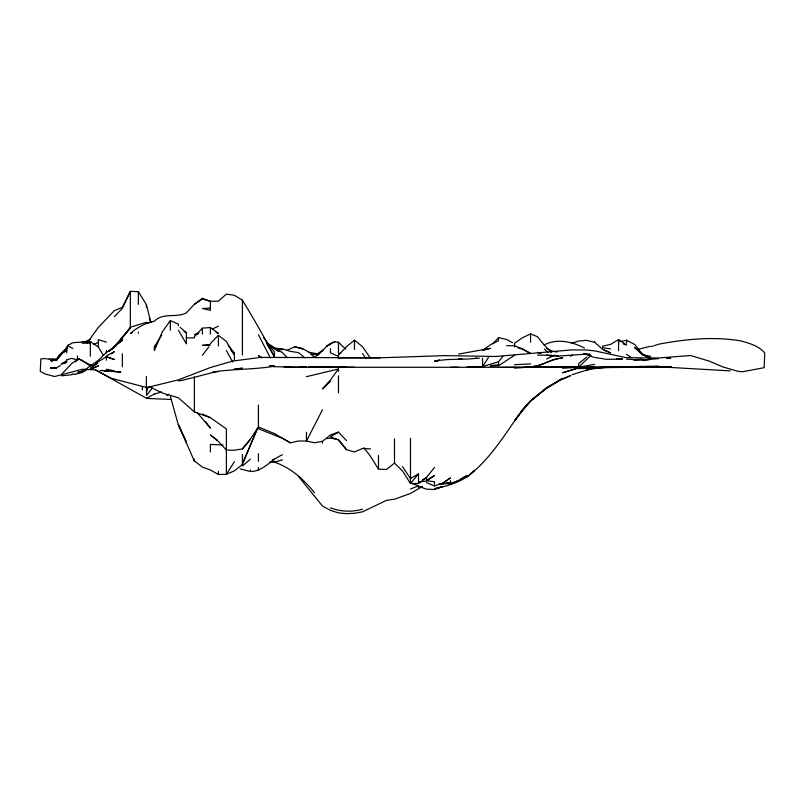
<?xml version="1.0" encoding="UTF-8"?>
<svg xmlns="http://www.w3.org/2000/svg" width="805" height="805" viewBox="0 0 805 805"><rect width="100%" height="100%" fill="white"/><g stroke="black" fill="none" stroke-linecap="round" stroke-linejoin="round"><path stroke-width="1.21" d="M103.251 355.156L98.321 346.955L90.321 341.531L72.913 342.709L68.224 345.174L66.775 349.3L66.755 352.902M77.129 359.03L77.612 355.87M626.582 343.222L626.602 340.263L619.739 341.692M61.371 364.061L66.614 362.351L66.654 359.795L71.876 358.316L77.089 360.077M56.169 368.056L50.936 367.805L56.169 368.056L60.385 365.44M152.336 388.01L146.53 395.346L146.51 391.612L148.382 387.064M194.377 460.812L202.387 467.142L210.387 469.969L218.397 474.477L226.396 474.326L234.406 470.824L242.406 464.485L257.479 428.441L242.909 462.422M322.453 409.795L306.443 441.049L298.444 441.009L290.434 442.831L282.434 438.333L258.415 428.743M87.242 342.819L98.321 327.444L114.33 310.66L122.34 307.299L130.34 291.34L138.349 291.692L146.349 304.521L150.968 322.503M63.686 352.459L68.224 345.174M234.406 461.627L226.396 474.326L226.396 428.934L210.387 417.664L202.387 414.032M178.368 325.854L178.368 324.133L170.368 320.601L162.358 331.741L154.359 350.598L154.359 346.844L161.694 335.242M488.555 357.299L482.547 366.627L474.537 366.899M306.443 376.69L338.462 368.992L330.463 379.89L322.453 388.896L330.463 381.409M112.147 349.43L113.606 347.519M202.387 355.317L208.928 346.844M434.519 467.403L426.509 477.516L418.509 483.513L410.5 483.513L402.5 470.975L394.5 463.086L394.5 438.926M217.501 440.375L210.387 434.942L218.397 441.462L226.396 450.025L234.406 450.247L242.406 448.908L250.415 439.007L258.415 427.012L274.425 433.553L290.434 442.831M482.547 358.185L482.547 366.627L498.557 361.707L502.924 356.293M61.583 353.365L56.4 359.724L51.208 360.69L56.39 359.433L61.562 354.12L56.38 359.372L51.198 360.831L56.39 359.433L61.572 353.677L56.39 359.553L51.208 360.761L56.39 359.553L61.583 353.365L66.765 350.386M117.238 343.987L115.055 346.643L130.34 327.243L146.349 322.302L148.633 323.067M119.422 341.33L130.34 328.027L114.33 346.573L122.34 339.831L111.13 349.38M418.509 483.513L418.509 473.853L410.5 483.513L410.5 438.202M242.406 448.908L250.415 439.51M492.952 343.705L498.557 337.587L506.556 339.489L512.564 342.709M62.076 352.872L67.258 347.398L62.559 352.982L67.741 345.989L72.913 348.404M216.102 332.385L218.397 333.351L210.387 327.494L202.387 328.188L194.377 336.661L194.377 337.879L186.378 337.879M318.77 354.512L310.76 354.25L314.453 357.128C322.282 353.385 325.904 343.916 334.779 341.773L338.462 342.256L345.576 349.088M210.387 343.554L218.397 335.323L226.396 341.471L234.406 354.834L234.406 360.258M114.33 316.617L122.34 308.416L130.34 291.34L130.34 328.42M591.051 355.257L578.604 367.1L514.566 367.362M95.654 364.776L97.435 363.115M90.321 368.921L98.321 361.666L106.33 356.786L114.33 359.513L106.33 356.655L106.33 360.197M111.664 349.461L114.33 347.056L106.33 352.51L98.321 360.308L82.311 371.638M154.359 346.844L156.13 345.254M61.552 374.385L71.937 363.286L78.85 358.889L82.311 360.388L90.321 366.084L92.605 365.148M468.319 475.624L466.538 477.154C490.537 459.665 505.299 433.271 522.566 409.785L514.566 420.693L530.576 400.749L546.585 387.809L530.576 401.293L522.566 409.634L530.576 400.749L546.585 388.443L562.594 378.27L547.581 387.235L562.594 379.054L570.594 375.633L562.594 378.974M470.1 474.105L474.537 470.301C464.213 481.44 448.918 485.606 434.519 488.766L442.519 486.552L434.519 489.521L426.509 489.148L418.509 486.371M250.415 459.182L242.406 465.994L242.406 465.119M75.388 361.807L78.85 358.889L82.311 360.912M370.481 358.305L362.481 346.673L354.472 340.163L346.472 346.683L338.462 355.226L338.462 358.678M282.434 454.835C271.084 459.283 263.517 471.519 250.415 471.519L240.121 468.902M586.604 357.118L578.604 363.578L578.604 367.1L594.613 364.383M306.443 432.265L306.443 441.049L314.453 442.76L322.453 441.351L330.463 434.931L338.462 432.114L346.472 440.627M394.5 463.086L386.491 469.506L378.491 469.094L370.481 456.375L363.93 447.681M194.377 304.441L202.387 298.283L210.387 301.301L218.397 301.14L226.396 294.097L234.406 295.324L242.406 300.174C253.666 318.74 264.503 337.386 274.425 356.716L274.425 351.996L263.507 337.516M90.321 368.368L97.325 363.045M66.775 349.3C63.947 351.634 55.927 356.846 56.893 360.318M166.675 395.708L168.668 394.239M570.594 356.333L572.596 354.884M418.509 482.084L426.509 480.937L434.519 475.423L426.509 480.766L434.519 481.742L434.519 485.948L442.519 483.302L450.528 477.898L442.519 483.272M111.332 353.767L114.33 351.715L106.33 355.921M210.387 308.084L202.387 308.496L210.387 310.388L210.387 301.301L202.387 299.027L194.377 304.27L186.378 312.853C176.194 318.327 163.214 312.068 154.359 321.255C145.373 323.047 137.192 327.444 130.34 333.471L132.624 332.525M316.083 354.643L323.087 350.125M91.317 368.016L93.32 366.768M514.566 355.257L498.557 365.742L490.547 366.134M66.634 360.68L61.391 363.84L66.614 362.351M623.13 343.876L626.552 344.963L618.552 339.609L610.572 344.389L602.593 346.19L602.593 347.639L610.572 348.927M418.509 473.853L410.5 478.593L402.5 466.638M459.534 479.871L466.538 475.725L458.528 480.625L450.528 483.966L444.813 483.403M86.316 370.099L82.311 372.453L75.388 374.275M338.462 432.114L330.463 436.823L338.462 440.033L346.472 449.683L354.472 451.937L362.481 448.496L370.481 448.898M286.751 350.497L294.751 346.754L302.761 348.827L314.081 354.804M422.514 479.8L426.509 477.516L426.509 480.937M146.56 398.354L154.54 393.887M330.463 344.027L326.77 346.059L334.779 341.773M422.514 486.411L410.5 493.465L394.5 499.211L386.491 500.368L362.481 511.839L354.472 513.298L346.472 513.66L338.462 512.876L330.463 510.36L322.453 506.013L298.444 476.409M549.473 351.071L551.465 352.147L544.502 345.385L537.539 336.772L530.576 333.904L522.566 337.708L514.566 343.161L514.566 346.955M212.389 329.024L218.397 326.186M546.585 358.98L554.585 355.257M93.32 344.641L98.321 342.336M83.458 342.467L90.321 339.348M545.438 362.743L538.575 365.55L530.576 366.899C541.926 366.416 551.314 358.799 562.594 357.903L554.585 359.211M450.528 483.684L458.528 480.464M410.5 489.027L418.509 485.908L411.647 483.342M198.956 332.908L194.377 334.649L197.809 334.156M546.585 362.28L553.448 359.654M272.14 459.947L274.425 459.081M420.794 486.462L418.509 487.256L421.941 486.532M571.741 343.322L578.604 341.028L586.604 340.364L594.613 342.306L602.593 349.219L610.572 352.882L603.73 350.105M651.315 346.613L653.298 345.959M654.284 345.637L658.651 344.208C685.629 339.096 713.431 336.299 740.691 340.887C749.375 343.262 758.713 345.808 764.75 352.952L764.126 367.684L742.663 371.719L737.994 371.336L722.689 366.869L709.436 361.193L690.67 355.538L658.228 357.984L626.21 357.692L594.613 350.869L586.292 349.984L571.651 349.913L496.011 356.474L444.541 355.629L380.02 357.792M572.003 374.738L591.786 368.418M439.097 360.087L434.519 361.455L439.097 360.338M544.301 344.862C557.13 338.17 572.325 341.723 584.531 348.092M154.721 393.997L161.543 392.005M272.14 461.597L274.425 462.151L282.434 459.836M586.604 370.159C613.833 363.689 642.38 369.274 670.082 366.667M637.781 349.43L650.279 346.321M178.579 380.976C192.083 378.511 204.993 373.912 218.397 371.467M362.481 509.163C352.077 512.292 340.626 511.638 330.463 507.915M439.097 360.268L434.519 361.274C448.405 358.275 462.644 360.077 476.6 358.245L475.705 358.346L479.388 358.205M327.031 438.634L330.463 438.182L338.462 439.59L346.472 449.683M234.406 369.233L242.406 368.197L234.406 369.223M71.937 374.707L61.552 375.834M212.671 372.031C233.138 368.851 253.988 369.706 274.425 366.174L269.856 366.084M458.528 354.079L490.547 348.324L482.547 350.467L490.547 344.681L498.557 340.716L498.557 337.567M490.547 365.611L498.557 364.705L498.557 361.707M514.566 368.147L538.575 366.376M658.52 358.658L642.511 359.875L650.49 359.322C647.331 360.71 620.061 359.765 642.481 359.392L634.501 359.594M578.604 368.73L594.613 367.281L658.651 366.134M53.301 360.378L51.228 360.549L56.41 359.916L51.218 360.62L56.39 359.433M340.746 353.325L338.462 353.486L338.462 342.256M445.95 482.98L450.528 482.678L442.519 484.248L439.097 483.765M551.465 355.166L537.539 355.116M56.41 360.137L51.711 360.429L53.784 360.378M666.651 358.467L670.656 358.215L666.651 358.376M562.594 368.237L578.604 367.281L290.434 367.281L283.571 366.698M589.411 353.898L558.429 356.092L554.947 355.347M514.566 364.705L530.576 363.88M530.576 367.281L538.575 366.879M538.575 367.251L546.585 366.849M209.24 345.013L202.387 345.355L210.387 344.963M466.538 367.281L482.547 366.517M586.604 367.281L671.229 366.698M277.856 348.988L282.434 348.786L290.434 351.413L298.444 352.58L304.662 357.762M594.613 367.915L610.623 367.281M578.604 367.442L594.613 367.281L578.604 367.895L562.594 372.765L578.604 367.885L671.229 366.909M578.604 367.754L594.613 367.281M269.856 462.03L274.425 461.919M82.311 343.222L90.321 343.061M466.538 367.412L482.547 367.281M530.576 367.412L546.585 367.281M450.528 367.281L458.528 367.231M498.557 367.362L514.566 367.281M546.585 367.382L578.604 367.281M338.462 357.913L380.081 357.792L260.589 357.42L232.997 361.012L210.387 367.523L178.368 379.88L146.772 387.557L111.422 378.32L95.372 369.908L82.311 369.254L54.629 376.529L45.14 373.973L40.25 371.417L40.874 358.829L45.744 358.638M354.472 367.281L308.728 366.637M658.651 367.281L671.229 367.322M616.741 358.648L622.416 359.171L606.467 359.332L594.613 357.4M506.556 345.697L514.566 345.818L522.566 348.947L530.576 353.445L522.566 349.209M269.856 366.275L274.425 366.446L270.993 365.893M170.781 399.431L146.772 398.435L95.564 369.918M298.444 366.909L306.443 367.281L301.865 366.647M290.434 366.909L298.444 367.281M104.771 370.833L107.961 370.984L104.529 370.813M99.951 370.592L102.245 370.702M90.321 366.084L90.321 364.695L92.605 364.756M658.651 366.768L730.175 370.884M71.937 374.033L75.388 374.245M49.427 358.728L57.648 359.261M103.875 370.823L120.861 372.041L114.491 371.518M285.856 366.688L290.434 367L274.425 366.728L269.856 365.903M279.003 349.461L282.434 349.712L274.425 347.72L266.425 342.477M626.521 359.09L634.501 359.704M309.875 366.688L322.453 367.281L316.737 366.698M622.416 359.171L616.469 358.648M101.742 370.451L108.112 371.004M90.321 364.695L92.605 364.906M300.728 366.637L306.443 367.281M222.965 444.974L210.387 444.41L210.387 451.987M316.737 366.748L322.453 367.503L317.874 366.577M557.151 352.037L552.512 351.312L546.535 348.595M308.989 352.409L316.355 353.556M643.779 355.075L650.641 356.283M556.114 355.438L558.429 355.86L551.465 356.102L546.826 355.176M583.585 353.737L590.447 355.045M106.33 369.243L114.33 370.823M46.75 358.839L49.799 359.473M82.311 341.471L86.89 342.598M294.751 346.754L302.761 348.827L298.444 347.559M517.997 347.921L521.429 348.887M584.319 353.787L593.567 357.199M106.33 342.155L98.321 339.64L98.321 346.955M537.539 352.419L541.02 353.566M288.15 366.506L290.434 367.281M149.348 386.662L162.358 393.041L178.368 397.791L194.377 411.929L210.387 417.664M184.083 331.751L186.378 332.666L186.378 343.795L178.368 330.261M644.896 355.85L650.591 358.195L643.587 354.854L650.571 358.326L642.561 354.009L634.582 347.599L642.591 354.381L634.612 344.419L626.602 340.263M426.509 482.638L434.519 485.948M274.425 462.151C290.877 467.675 303.737 479.408 314.453 492.68M338.462 356.353L330.463 352.882L330.463 348.545M83.318 361.415L90.321 364.977M269.423 345.486L282.434 352.6L287.234 357.702M270.42 346.009L278.872 351.503L266.425 343M232.404 351.896L234.406 353.063L227.996 345.456M261.414 357.561L258.415 355.639L261.414 357.722M626.521 354.341L631.512 357.692M180.149 327.373L186.378 332.666M639.975 352.6L642.642 354.874M640.84 353.395L642.611 354.914M544.502 349.129L547.984 352.61M196.782 412.2L210.387 428.159L205.295 421.347M362.481 353.586L366.114 358.718M230.763 349.702L234.406 354.834M267.039 344.268L274.425 356.716M226.396 350.517L232.685 362.069M258.415 334.649L270.42 358.094M149.297 318.72L150.565 322.101M170.368 396.322L178.368 425.04L186.378 442.187L178.368 424.527L194.377 461.195L194.377 459.011M146.48 386.47L146.51 391.612M618.552 339.609L618.552 350.648M594.613 341.34L594.613 342.306M530.576 333.904L530.576 342.145M450.528 480.635L450.528 483.966M378.491 455.499L378.491 469.094M354.472 340.163L354.472 349.45M338.462 368.992L338.462 371.387M338.462 375.844L338.462 392.82M322.453 441.351L322.453 443.122M258.415 405.036L258.415 428.512M258.415 453.638L258.415 461.295M258.415 467.413L258.415 470.15M250.415 469.909L250.415 471.519M242.406 300.174L242.406 354.975M242.406 454.423L242.406 464.485M218.397 335.323L218.397 345.979M218.397 471.458L218.397 474.477M210.387 327.494L210.387 334.005M202.387 298.283L202.387 299.027M202.387 328.188L202.387 334.145M194.377 376.821L194.377 411.929M170.368 320.601L170.368 330.271M146.349 304.521L146.349 307.037M146.349 376.549L146.349 387.557M142.344 386.843L142.344 389.962M138.349 291.692L138.349 304.391M138.349 332.133L138.349 333.28M122.34 353.818L122.34 366.778M106.33 350.467L106.33 352.922M90.321 341.531L90.321 356.333M61.593 353.184L57.145 358.96L61.583 353.204M114.33 347.056L108.997 351.201L114.33 347.096M122.34 340.284L114.33 346.16L122.34 340.284M98.321 365.812L90.321 369.515L98.321 365.812M82.311 371.085L77.813 372.353L82.311 371.095M461.849 358.758L458.689 359.08L461.849 358.758M56.139 367.935L50.916 368.257L56.139 367.935M346.472 367.281L338.462 367.442L346.472 367.291"/></g></svg>
